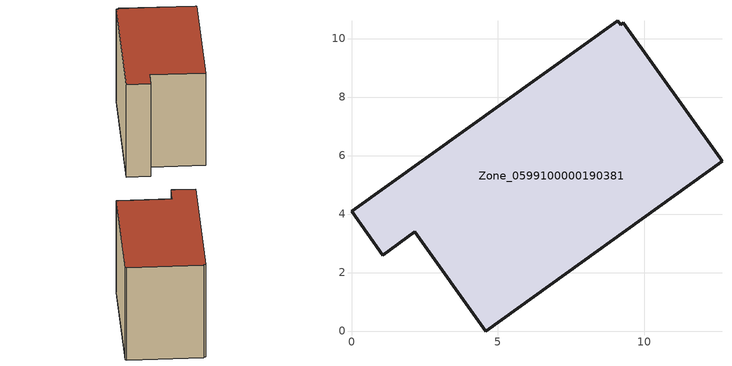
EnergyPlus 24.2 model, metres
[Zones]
Zone_0599100000190381
 floor ground (C_G): 2.16,3.39 1.06,2.6 0,4.09 9.11,10.6 9.2,10.48 9.29,10.54 12.6,5.91 12.66,5.8 4.58,0 z0
 wall outside (C_F): 9.11,10.6 0,4.09 1.06,2.6 2.16,3.39 4.58,0 12.66,5.8 12.6,5.91 9.29,10.54 9.2,10.48 9.11,10.6 z0:7.87
 roof outside (C_R): 12.66,5.8 12.6,5.91 9.29,10.54 9.2,10.48 9.11,10.6 0,4.09 1.06,2.6 2.16,3.39 4.58,0 z7.87
[BUILDING]
Pand.0599100000190381: North Axis=0; Terrain=City; Loads Convergence Tolerance Value=0.04; Temperature Convergence Tolerance Value=0.4; Solar Distribution=FullExterior; Maximum Number of Warmup Days=25; Minimum Number of Warmup Days=1
[Site:Location]
Rotterdam.The.Hague.AP_ZH_NLD Design_Conditions: Latitude=51.96; Longitude=4.45; Time Zone=1; Elevation=-4.5
[SITE:GROUNDTEMPERATURE:BUILDINGSURFACE]
18, 18, 18, 18, 18, 18, 18, 18, 18, 18, 18, 18
[MATERIAL] Thermal Absorptance=0.9; Solar Absorptance=0.7; Visible Absorptance=0.7
Name | Roughness | Thickness | Conductivity | Density | Specific Heat
G.TC.1975-1991 | MediumSmooth | 0.15 | 0.288461 | 540 | 1210
F.TC.1975-1991 | Rough | 0.3 | 0.230769 | 1920 | 840
R.TC.1975-1991 | MediumRough | 0.2 | 0.153846 | 1500 | 1000
[CONSTRUCTION]
C_G: G.TC.1975-1991
C_F: F.TC.1975-1991
C_R: R.TC.1975-1991
[ZONE]
Zone_0599100000190381: Type=1; Multiplier=1; Ceiling Height=Autocalculate; Volume=Autocalculate; Floor Area=autocalculate; Part of Total Floor Area=Yes
[ZONEINFILTRATION:DESIGNFLOWRATE]
Infil_Zone_0599100000190381: Zone or ZoneList or Space or SpaceList=Zone_0599100000190381; Schedule=AlwaysOn; Design Flow Rate Calculation Method=Flow/Area; Flow Rate per Floor Area=0.003; Constant Term Coefficient=1; Temperature Term Coefficient=0; Velocity Term Coefficient=0; Velocity Squared Term Coefficient=0
[HVACTEMPLATE:ZONE:IDEALLOADSAIRSYSTEM]
Zone_0599100000190381: Maximum Heating Supply Air Temperature=50; Minimum Cooling Supply Air Temperature=13; Maximum Heating Supply Air Humidity Ratio=0.0156; Minimum Cooling Supply Air Humidity Ratio=0.0077; Heating Limit=NoLimit; Cooling Limit=NoLimit; Dehumidification Control Type=ConstantSensibleHeatRatio; Cooling Sensible Heat Ratio=0.7; Dehumidification Setpoint=60; Humidification Control Type=None; Humidification Setpoint=30; Outdoor Air Method=None; Outdoor Air Flow Rate per Person=0.00944; Outdoor Air Flow Rate per Zone Floor Area=0; Outdoor Air Flow Rate per Zone=0; Demand Controlled Ventilation Type=None; Outdoor Air Economizer Type=NoEconomizer; Heat Recovery Type=None; Sensible Heat Recovery Effectiveness=0.7; Latent Heat Recovery Effectiveness=0.65
[ZONECONTROL:THERMOSTAT]
ThermostatControl_Zone_0599100000190381: Zone or ZoneList=Zone_0599100000190381; Control Type Schedule=DualSetpointControlType; Control 1=Thermostat_Zone_0599100000190381; Temperature Difference Between Cutout And Setpoint=0
[THERMOSTATSETPOINT:DUALSETPOINT]
Thermostat_Zone_0599100000190381: Heating Setpoint Temperature Schedule=HeatingSetpoint_Zone_0599100000190381; Cooling Setpoint Temperature Schedule=CoolingSetpoint_Zone_0599100000190381
[SCHEDULE:COMPACT]
HeatingSetpoint_Zone_0599100000190381: Through: 12/31, For: AllDays, Until: 24:00, 21
CoolingSetpoint_Zone_0599100000190381: Through: 12/31, For: AllDays, Until: 24:00, 24
DualSetpointControlType: Through: 12/31, For: AllDays, Until: 24:00, 4
AlwaysOn: Through: 12/31, For: AllDays, Until: 24:00, 1
